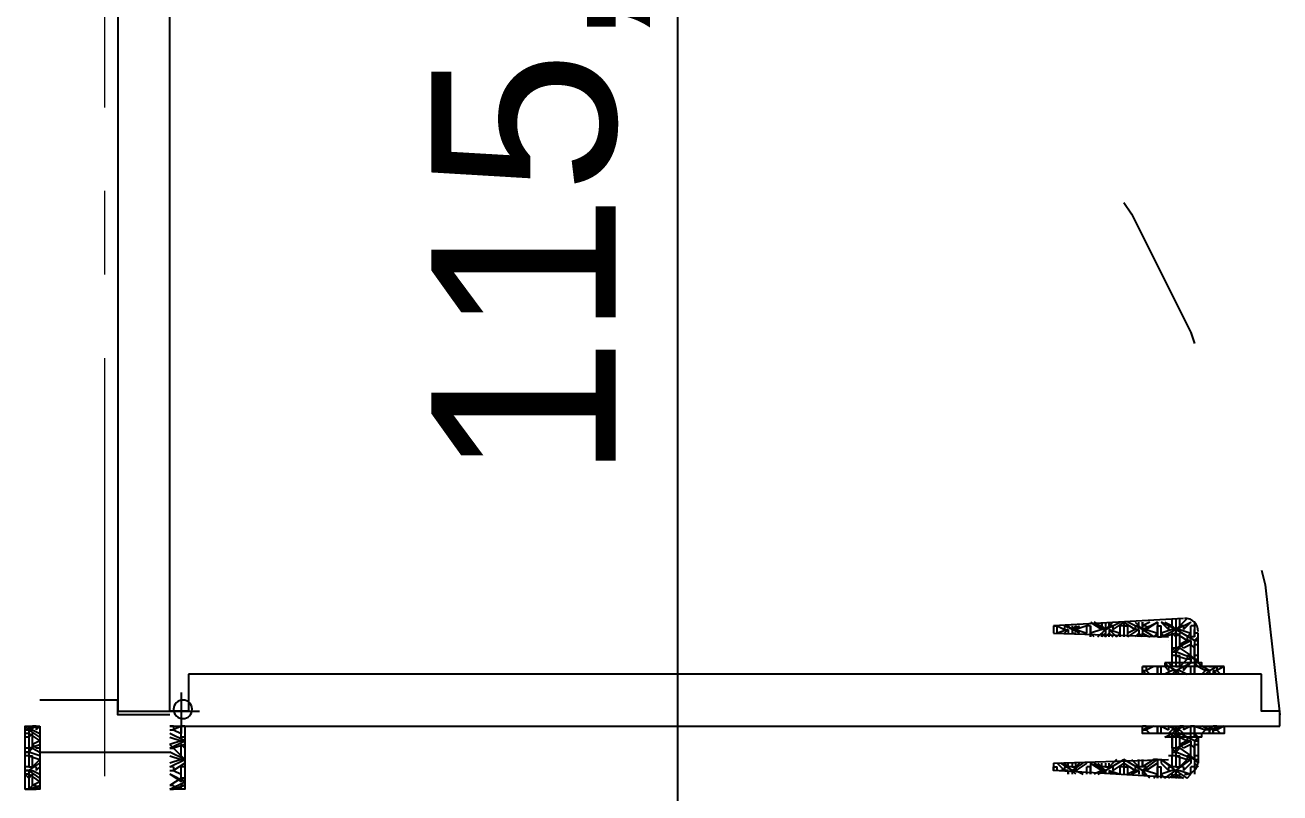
# Model space of a CAD drawing. Header units: centimetres. Extents: x -120 to 1933, y -1067 to 822.
# Drawn here: x 380.4 to 475.7, y 19.5 to 77.8 of the extents above; entities that cross this region are included whole.
import ezdxf

# ---------------------------------------------------------------- set-up
doc = ezdxf.new("R2010")
doc.units = ezdxf.units.CM
doc.linetypes.add('CENTER', pattern=[50.8, 31.75, -6.35, 6.35, -6.35])
doc.layers.add('AKS', color=4, linetype='CENTER', lineweight=13)
doc.layers.add('DIS_DUVAR_100', color=30, linetype='Continuous')
doc.layers.add('OZEL_PANEL_OLCU_CM', color=3, linetype='Continuous')
doc.styles.get("Standard").update_dxf_attribs({"font": 'Arial.ttf'})
doc.dimstyles.new('ISO-25', dxfattribs={"dimtxt": 2.5, "dimasz": 2.5, "dimexe": 1.25, "dimexo": 0.625, "dimtad": 1, "dimtxsty": 'Standard', "dimcen": 2.5, "dimadec": 0, "dimazin": 0, "dimtfac": 1, "dimtmove": 0, "dimatfit": 3, "dimfxl": 1, "dimarcsym": 0})

# ---------------------------------------------------------------- blocks, each defined once
blk = doc.blocks.new('BOM_K02_DIS_KAPI_ACIKLIK970')
at = {"color": 133, "linetype": 'Continuous', "lineweight": 25, "true_color": 0x6ec1dd}
for p, q in [((54378.488, 7078.503), (54378.488, 7162.803)), ((54374.541, 7161.393), (54374.541, 7079.913)), ((54373.977, 7158.574), (54374.259, 7158.01)), ((54373.977, 7158.574), (54373.977, 7152.371)), ((54374.541, 7158.574), (54373.977, 7158.574)), ((54373.977, 7158.01), (54373.977, 7158.01)), ((54373.977, 7158.01), (54374.259, 7158.01)), ((54373.977, 7157.446), (54373.977, 7157.728)), ((54373.977, 7157.728), (54373.977, 7157.728)), ((54374.259, 7158.01), (54374.541, 7158.292)), ((54374.541, 7158.01), (54374.259, 7157.728)), ((54374.259, 7157.728), (54374.259, 7158.01)), ((54374.259, 7157.728), (54374.541, 7157.728)), ((54378.488, 7158.574), (54378.77, 7158.01)), ((54378.488, 7158.01), (54378.488, 7157.728)), ((54378.488, 7158.01), (54378.77, 7158.01)), ((54378.77, 7157.446), (54378.488, 7157.728)), ((54378.488, 7157.728), (54378.488, 7157.728)), ((54378.77, 7158.01), (54379.052, 7158.292)), ((54378.77, 7157.728), (54378.77, 7158.01)), ((54379.052, 7157.728), (54378.77, 7157.728)), ((54378.77, 7157.728), (54379.052, 7157.728)), ((54373.695, 7156.882), (54373.695, 7156.882)), ((54373.977, 7157.446), (54373.977, 7157.446)), ((54374.259, 7157.446), (54373.977, 7156.882)), ((54373.977, 7157.446), (54373.977, 7157.446)), ((54373.977, 7157.446), (54373.977, 7157.446)), ((54373.977, 7157.164), (54373.977, 7157.164)), ((54373.977, 7157.164), (54374.259, 7157.164)), ((54373.977, 7156.6), (54374.259, 7157.164)), ((54374.259, 7157.446), (54374.541, 7157.446)), ((54374.259, 7157.446), (54374.259, 7157.164)), ((54374.259, 7157.446), (54374.541, 7157.446)), ((54374.259, 7157.164), (54374.541, 7156.882)), ((54378.77, 7157.446), (54378.488, 7156.882)), ((54378.77, 7157.446), (54378.488, 7157.446)), ((54378.488, 7157.164), (54378.488, 7157.446)), ((54378.488, 7157.446), (54378.488, 7157.446)), ((54378.488, 7157.164), (54378.77, 7157.164)), ((54378.488, 7156.319), (54378.77, 7157.164)), ((54378.77, 7157.446), (54378.77, 7157.164)), ((54378.77, 7157.446), (54379.052, 7157.446)), ((54378.77, 7157.164), (54379.052, 7156.882)), ((54379.334, 7156.882), (54379.052, 7156.882)), ((54379.052, 7156.882), (54379.052, 7156.319)), ((54379.334, 7156.882), (54379.334, 7154.063)), ((54370.594, 7156.319), (54371.721, 7156.319)), ((54370.594, 7156.037), (54370.594, 7156.037)), ((54370.594, 7156.037), (54371.157, 7155.473)), ((54370.875, 7156.319), (54370.875, 7156.319)), ((54370.875, 7156.319), (54370.875, 7156.037)), ((54371.721, 7156.037), (54370.875, 7156.037)), ((54371.721, 7156.319), (54371.157, 7156.319)), ((54371.157, 7155.191), (54371.439, 7156.037)), ((54371.439, 7156.6), (54371.439, 7156.319)), ((54371.439, 7156.6), (54371.439, 7156.319)), ((54373.695, 7156.6), (54371.439, 7156.6)), ((54371.721, 7155.755), (54371.439, 7156.037)), ((54372.003, 7156.319), (54371.721, 7156.6)), ((54371.721, 7156.319), (54371.721, 7156.319)), ((54371.721, 7156.319), (54371.721, 7156.037)), ((54372.003, 7156.319), (54372.003, 7156.6)), ((54372.003, 7156.319), (54372.285, 7156.319)), ((54372.567, 7154.909), (54372.003, 7156.037)), ((54372.003, 7156.037), (54372.003, 7155.755)), ((54372.003, 7156.037), (54372.285, 7156.037)), ((54372.285, 7156.319), (54372.285, 7156.6)), ((54372.567, 7156.319), (54372.285, 7156.319)), ((54372.567, 7156.319), (54372.285, 7156.037)), ((54373.131, 7156.319), (54372.285, 7156.319)), ((54373.131, 7156.037), (54372.285, 7156.037)), ((54372.285, 7156.037), (54372.567, 7155.473)), ((54372.567, 7155.191), (54373.131, 7156.037)), ((54373.131, 7156.6), (54373.131, 7156.319)), ((54373.131, 7156.6), (54373.131, 7156.319)), ((54373.413, 7156.319), (54373.131, 7156.319)), ((54373.413, 7156.319), (54373.131, 7156.037)), ((54373.131, 7155.755), (54373.131, 7156.037)), ((54373.413, 7156.319), (54373.413, 7156.6)), ((54373.413, 7156.319), (54373.413, 7156.6)), ((54373.413, 7156.319), (54373.695, 7156.319)), ((54373.695, 7156.037), (54373.413, 7156.037)), ((54373.413, 7156.037), (54373.413, 7155.755)), ((54373.413, 7156.037), (54373.695, 7156.037)), ((54373.695, 7156.319), (54373.977, 7156.6)), ((54373.695, 7156.319), (54373.977, 7156.319)), ((54373.695, 7156.319), (54373.695, 7156.319)), ((54373.977, 7155.473), (54373.695, 7156.037)), ((54373.695, 7156.037), (54373.695, 7156.037)), ((54373.977, 7156.319), (54374.541, 7156.319)), ((54373.977, 7156.319), (54373.977, 7156.319)), ((54373.977, 7156.319), (54373.977, 7156.037)), ((54373.977, 7156.319), (54373.977, 7156.319)), ((54374.541, 7156.319), (54373.977, 7156.319)), ((54373.977, 7156.037), (54373.977, 7156.037)), ((54373.977, 7156.037), (54373.977, 7156.037)), ((54374.541, 7156.037), (54373.977, 7156.037)), ((54378.488, 7156.319), (54379.052, 7156.319)), ((54378.488, 7156.319), (54378.488, 7156.319)), ((54378.488, 7156.319), (54378.488, 7156.037)), ((54379.052, 7156.319), (54378.488, 7156.319)), ((54379.052, 7156.037), (54378.488, 7156.037)), ((54378.488, 7156.037), (54378.77, 7155.473)), ((54379.334, 7156.6), (54379.052, 7156.319)), ((54379.052, 7156.319), (54379.334, 7156.319)), ((54379.334, 7156.319), (54379.052, 7156.319)), ((54379.334, 7156.037), (54379.052, 7156.037)), ((54379.616, 7156.319), (54379.334, 7156.6)), ((54379.334, 7156.6), (54381.307, 7156.6)), ((54379.334, 7156.319), (54379.334, 7156.319)), ((54379.334, 7156.319), (54379.334, 7156.319)), ((54379.334, 7156.319), (54379.334, 7156.037)), ((54379.334, 7156.319), (54379.334, 7156.319)), ((54379.334, 7156.037), (54379.334, 7156.037)), ((54379.616, 7156.319), (54379.616, 7156.6)), ((54379.616, 7156.319), (54379.898, 7156.319)), ((54380.179, 7154.909), (54379.616, 7156.037)), ((54379.616, 7156.037), (54379.616, 7155.755)), ((54379.616, 7156.037), (54379.898, 7156.037)), ((54379.898, 7156.319), (54379.898, 7156.6)), ((54380.179, 7156.319), (54379.898, 7156.319)), ((54380.179, 7156.319), (54379.898, 7156.037)), ((54380.743, 7156.319), (54379.898, 7156.319)), ((54380.743, 7156.037), (54379.898, 7156.037)), ((54379.898, 7156.037), (54380.179, 7155.473)), ((54380.179, 7155.191), (54380.743, 7156.037)), ((54380.743, 7156.6), (54380.743, 7156.319)), ((54380.743, 7156.6), (54380.743, 7156.319)), ((54381.025, 7156.319), (54380.743, 7156.319)), ((54381.025, 7156.319), (54380.743, 7156.037)), ((54380.743, 7155.755), (54380.743, 7156.037)), ((54381.025, 7156.319), (54381.025, 7156.6)), ((54381.025, 7156.319), (54381.025, 7156.6)), ((54381.025, 7156.319), (54381.307, 7156.319)), ((54381.025, 7156.037), (54381.025, 7155.755)), ((54381.025, 7156.037), (54381.307, 7156.037)), ((54381.307, 7156.319), (54381.589, 7156.6)), ((54381.307, 7156.037), (54381.871, 7155.473)), ((54381.589, 7156.319), (54381.589, 7156.319)), ((54381.589, 7156.319), (54381.589, 7156.037)), ((54381.589, 7156.319), (54381.589, 7156.319)), ((54382.153, 7156.037), (54381.589, 7156.037)), ((54381.871, 7155.191), (54382.153, 7156.037)), ((54382.435, 7155.755), (54382.153, 7156.037)), ((54370.312, 7155.755), (54370.875, 7155.191)), ((54370.312, 7155.473), (54370.875, 7145.605)), ((54370.875, 7155.191), (54370.312, 7155.191)), ((54370.875, 7155.473), (54370.875, 7155.191)), ((54370.875, 7155.473), (54371.157, 7155.473)), ((54371.157, 7154.909), (54370.875, 7155.191)), ((54371.157, 7154.909), (54370.875, 7154.627)), ((54371.157, 7154.909), (54371.157, 7155.191)), ((54371.157, 7154.909), (54371.439, 7154.909)), ((54371.157, 7154.909), (54371.157, 7154.627)), ((54371.157, 7154.909), (54371.439, 7154.909)), ((54371.439, 7154.909), (54372.003, 7155.755)), ((54371.721, 7154.909), (54371.439, 7155.191)), ((54372.567, 7155.191), (54371.439, 7155.191)), ((54371.721, 7154.909), (54371.439, 7154.627)), ((54371.439, 7154.909), (54371.721, 7154.063)), ((54371.721, 7155.755), (54372.003, 7155.755)), ((54372.003, 7155.755), (54372.285, 7155.191)), ((54372.567, 7155.473), (54372.285, 7155.191)), ((54372.567, 7155.473), (54372.567, 7155.473)), ((54372.567, 7154.909), (54372.567, 7155.191)), ((54372.849, 7154.909), (54372.567, 7155.191)), ((54372.567, 7154.909), (54372.567, 7154.627)), ((54372.567, 7154.909), (54372.567, 7154.627)), ((54372.849, 7154.909), (54372.567, 7154.627)), ((54372.849, 7154.627), (54372.849, 7154.909)), ((54372.849, 7154.909), (54373.131, 7154.909)), ((54372.849, 7154.909), (54373.131, 7154.909)), ((54373.131, 7155.755), (54373.413, 7155.755)), ((54373.131, 7154.909), (54373.413, 7155.755)), ((54373.131, 7154.909), (54373.131, 7155.191)), ((54373.695, 7155.191), (54373.131, 7155.191)), ((54373.131, 7154.909), (54373.131, 7154.627)), ((54373.131, 7154.909), (54373.131, 7154.627)), ((54373.413, 7155.755), (54373.695, 7155.473)), ((54373.695, 7155.473), (54373.977, 7155.191)), ((54373.977, 7155.191), (54373.695, 7155.191)), ((54373.695, 7154.909), (54373.977, 7154.909)), ((54373.977, 7155.473), (54373.977, 7155.191)), ((54373.977, 7155.473), (54374.259, 7155.473)), ((54373.977, 7154.909), (54373.977, 7155.191)), ((54373.977, 7155.191), (54373.977, 7155.191)), ((54373.977, 7155.191), (54373.977, 7155.191)), ((54373.977, 7154.909), (54373.977, 7154.909)), ((54373.977, 7154.909), (54373.977, 7154.627)), ((54374.259, 7155.191), (54374.541, 7155.755)), ((54374.259, 7154.909), (54374.259, 7155.191)), ((54374.259, 7154.909), (54374.541, 7154.909)), ((54374.259, 7154.909), (54374.541, 7154.909)), ((54374.259, 7154.909), (54374.259, 7154.627)), ((54374.259, 7154.909), (54374.541, 7154.909)), ((54378.488, 7155.473), (54378.488, 7155.191)), ((54378.488, 7155.473), (54378.77, 7155.473)), ((54378.77, 7154.909), (54378.488, 7155.191)), ((54378.488, 7155.191), (54378.488, 7155.191)), ((54378.77, 7154.909), (54378.488, 7154.627)), ((54378.77, 7154.909), (54378.77, 7155.191)), ((54378.77, 7154.909), (54379.052, 7154.909)), ((54378.77, 7154.909), (54378.77, 7154.627)), ((54378.77, 7154.909), (54379.052, 7154.909)), ((54379.334, 7154.909), (54379.052, 7155.191)), ((54379.334, 7155.191), (54379.052, 7155.191)), ((54379.052, 7154.909), (54379.334, 7155.191)), ((54379.052, 7154.909), (54379.334, 7154.909)), ((54379.052, 7154.909), (54379.052, 7154.909)), ((54379.052, 7154.909), (54379.052, 7154.909)), ((54379.052, 7154.909), (54379.334, 7154.627)), ((54379.334, 7155.755), (54379.616, 7155.755)), ((54379.334, 7155.191), (54379.616, 7155.755)), ((54380.179, 7155.191), (54379.334, 7155.191)), ((54379.334, 7154.909), (54379.334, 7154.627)), ((54379.616, 7155.755), (54379.898, 7155.191)), ((54380.179, 7155.473), (54379.898, 7155.191)), ((54380.179, 7155.473), (54380.179, 7155.473)), ((54380.179, 7154.909), (54380.179, 7155.191)), ((54380.461, 7154.909), (54380.179, 7155.191)), ((54380.179, 7154.909), (54380.179, 7154.627)), ((54380.179, 7154.909), (54380.179, 7154.627)), ((54380.461, 7154.909), (54380.179, 7154.627)), ((54380.461, 7154.627), (54380.461, 7154.909)), ((54380.461, 7154.909), (54380.743, 7154.909)), ((54380.461, 7154.909), (54380.743, 7154.909)), ((54380.743, 7155.755), (54381.025, 7155.755)), ((54380.743, 7154.909), (54381.025, 7155.755)), ((54380.743, 7154.909), (54380.743, 7155.191)), ((54381.589, 7155.191), (54380.743, 7155.191)), ((54380.743, 7154.909), (54380.743, 7154.627)), ((54380.743, 7154.909), (54380.743, 7154.345)), ((54381.025, 7155.755), (54381.589, 7155.191)), ((54381.589, 7155.473), (54381.589, 7155.191)), ((54381.589, 7155.473), (54381.871, 7155.473)), ((54381.589, 7154.909), (54381.589, 7155.191)), ((54381.589, 7154.909), (54381.589, 7154.627)), ((54381.871, 7154.909), (54381.871, 7155.191)), ((54381.871, 7154.909), (54382.435, 7154.909)), ((54381.871, 7154.909), (54382.153, 7154.909)), ((54381.871, 7154.909), (54381.871, 7154.627)), ((54381.871, 7154.909), (54382.153, 7154.909)), ((54382.153, 7154.909), (54382.435, 7155.473)), ((54382.435, 7154.909), (54382.153, 7155.191)), ((54382.435, 7155.191), (54382.153, 7155.191)), ((54382.435, 7154.909), (54382.153, 7154.627)), ((54382.153, 7154.909), (54382.435, 7154.345)), ((54382.435, 7155.755), (54382.435, 7155.755)), ((54370.875, 7154.627), (54370.312, 7154.627)), ((54370.594, 7154.063), (54370.875, 7154.627)), ((54370.594, 7153.781), (54371.157, 7154.345)), ((54370.875, 7154.345), (54370.875, 7154.627)), ((54370.875, 7154.345), (54371.157, 7154.345)), ((54371.157, 7154.627), (54371.439, 7153.781)), ((54372.567, 7154.627), (54371.439, 7154.627)), ((54371.439, 7145.605), (54371.721, 7154.345)), ((54371.721, 7154.063), (54371.439, 7153.781)), ((54371.721, 7154.063), (54371.721, 7154.063)), ((54373.695, 7154.627), (54372.003, 7154.627)), ((54372.003, 7154.345), (54372.003, 7154.345)), ((54372.567, 7154.627), (54372.285, 7154.627)), ((54372.285, 7154.627), (54372.285, 7154.627)), ((54372.567, 7154.627), (54372.567, 7154.627)), ((54373.695, 7154.627), (54373.131, 7154.627)), ((54373.977, 7154.627), (54373.695, 7154.627)), ((54373.695, 7154.345), (54373.977, 7154.627)), ((54373.977, 7154.345), (54373.695, 7154.063)), ((54373.695, 7154.063), (54373.977, 7154.063)), ((54373.695, 7154.063), (54373.695, 7154.063)), ((54373.977, 7154.345), (54373.977, 7154.627)), ((54373.977, 7154.627), (54373.977, 7154.627)), ((54373.977, 7154.627), (54373.977, 7154.627)), ((54373.977, 7154.345), (54374.259, 7154.345)), ((54373.977, 7154.063), (54374.259, 7154.345)), ((54374.259, 7154.627), (54374.541, 7154.063)), ((54378.488, 7154.345), (54378.488, 7154.627)), ((54378.488, 7154.627), (54378.488, 7154.627)), ((54378.488, 7154.345), (54378.77, 7154.345)), ((54378.488, 7153.781), (54378.77, 7154.345)), ((54378.77, 7154.627), (54379.052, 7154.345)), ((54379.334, 7154.627), (54379.052, 7154.627)), ((54379.334, 7154.627), (54379.052, 7154.627)), ((54379.052, 7154.345), (54379.052, 7154.063)), ((54380.179, 7154.627), (54379.334, 7154.627)), ((54379.334, 7154.627), (54380.743, 7154.627)), ((54380.179, 7154.627), (54379.898, 7154.627)), ((54379.898, 7154.627), (54379.898, 7154.627)), ((54380.179, 7154.627), (54380.179, 7154.627)), ((54381.589, 7154.627), (54380.743, 7154.627)), ((54380.743, 7154.345), (54380.743, 7154.345)), ((54381.025, 7153.781), (54381.589, 7154.627)), ((54381.307, 7145.605), (54381.025, 7154.345)), ((54381.025, 7154.063), (54381.025, 7154.063)), ((54381.025, 7154.063), (54381.025, 7154.063)), ((54381.307, 7153.781), (54381.871, 7154.345)), ((54381.589, 7154.345), (54381.589, 7154.627)), ((54381.589, 7154.345), (54381.871, 7154.345)), ((54381.871, 7154.627), (54382.153, 7153.781)), ((54382.435, 7154.627), (54382.153, 7154.627)), ((54382.435, 7154.063), (54382.153, 7153.781)), ((54382.435, 7154.063), (54382.435, 7154.063)), ((54370.594, 7153.781), (54370.594, 7153.781)), ((54371.157, 7152.371), (54370.594, 7153.499)), ((54370.594, 7153.499), (54371.721, 7153.499)), ((54370.594, 7153.499), (54370.594, 7153.499)), ((54370.594, 7153.499), (54371.157, 7152.653)), ((54370.594, 7152.935), (54370.875, 7152.371)), ((54370.875, 7153.499), (54370.875, 7153.781)), ((54371.721, 7153.781), (54370.875, 7153.781)), ((54370.875, 7153.499), (54370.875, 7153.499)), ((54371.721, 7153.499), (54370.875, 7153.499)), ((54371.157, 7152.653), (54371.439, 7153.499)), ((54371.721, 7153.217), (54371.439, 7153.499)), ((54371.439, 7152.371), (54371.721, 7152.935)), ((54371.721, 7153.499), (54371.721, 7153.781)), ((54371.721, 7153.499), (54371.721, 7153.499)), ((54371.721, 7153.217), (54371.721, 7153.217)), ((54373.977, 7153.499), (54373.977, 7153.781)), ((54374.541, 7153.781), (54373.977, 7153.781)), ((54373.977, 7153.499), (54374.541, 7153.499)), ((54373.977, 7153.499), (54373.977, 7153.499)), ((54374.541, 7153.499), (54373.977, 7153.499)), ((54373.977, 7153.217), (54374.259, 7152.653)), ((54374.259, 7152.653), (54374.541, 7152.935)), ((54378.488, 7153.499), (54378.488, 7153.781)), ((54379.052, 7153.781), (54378.488, 7153.781)), ((54378.488, 7153.499), (54379.052, 7153.499)), ((54378.488, 7153.499), (54378.488, 7153.499)), ((54379.052, 7153.499), (54378.488, 7153.499)), ((54378.488, 7153.217), (54378.77, 7152.653)), ((54378.77, 7152.371), (54378.488, 7152.935)), ((54378.77, 7152.653), (54379.052, 7152.935)), ((54381.025, 7153.781), (54381.025, 7153.781)), ((54381.025, 7153.781), (54381.307, 7153.781)), ((54381.025, 7153.499), (54382.435, 7153.499)), ((54381.025, 7153.499), (54381.025, 7153.499)), ((54381.025, 7153.499), (54381.025, 7153.217)), ((54381.025, 7153.499), (54381.307, 7153.499)), ((54381.025, 7153.217), (54381.025, 7153.217)), ((54381.025, 7153.217), (54381.025, 7153.217)), ((54381.025, 7153.217), (54381.589, 7152.371)), ((54381.307, 7153.499), (54381.871, 7152.653)), ((54381.589, 7153.499), (54381.589, 7153.781)), ((54382.435, 7153.781), (54381.589, 7153.781)), ((54381.589, 7153.499), (54381.589, 7153.499)), ((54382.435, 7153.499), (54381.589, 7153.499)), ((54381.871, 7152.653), (54382.153, 7153.499)), ((54382.435, 7153.217), (54382.153, 7153.499)), ((54370.875, 7152.371), (54370.594, 7152.371)), ((54370.875, 7152.089), (54370.594, 7152.089)), ((54370.594, 7151.807), (54370.875, 7152.089)), ((54370.875, 7152.653), (54370.875, 7152.371)), ((54370.875, 7152.653), (54371.157, 7152.653)), ((54371.157, 7152.371), (54370.875, 7152.371)), ((54371.157, 7152.371), (54370.875, 7152.089)), ((54370.875, 7151.807), (54370.875, 7152.089)), ((54371.157, 7152.371), (54371.157, 7152.653)), ((54371.157, 7152.371), (54371.439, 7152.371)), ((54371.721, 7151.244), (54371.157, 7152.089)), ((54371.157, 7152.089), (54371.157, 7151.807)), ((54371.157, 7152.089), (54371.439, 7152.089)), ((54371.721, 7152.371), (54371.439, 7152.371)), ((54371.721, 7152.371), (54371.439, 7152.089)), ((54371.721, 7152.371), (54371.439, 7152.371)), ((54371.721, 7152.089), (54371.439, 7152.089)), ((54371.439, 7152.089), (54371.721, 7151.807)), ((54373.977, 7152.371), (54373.977, 7152.653)), ((54373.977, 7152.653), (54373.977, 7152.653)), ((54373.977, 7152.653), (54374.259, 7152.653)), ((54374.541, 7152.371), (54373.977, 7152.371)), ((54374.541, 7152.653), (54374.259, 7152.371)), ((54374.259, 7152.371), (54374.259, 7152.653)), ((54378.488, 7152.653), (54378.488, 7152.371)), ((54378.488, 7152.653), (54378.77, 7152.653)), ((54378.77, 7152.371), (54378.77, 7152.653)), ((54381.025, 7152.371), (54381.589, 7152.371)), ((54381.589, 7152.371), (54381.025, 7152.371)), ((54381.589, 7152.089), (54381.025, 7152.089)), ((54381.025, 7151.526), (54381.589, 7152.089)), ((54381.589, 7152.653), (54381.589, 7152.371)), ((54381.589, 7152.653), (54381.871, 7152.653)), ((54381.589, 7152.371), (54381.589, 7152.371)), ((54381.589, 7152.371), (54381.589, 7152.089)), ((54381.589, 7151.807), (54381.589, 7152.089)), ((54381.871, 7152.371), (54381.871, 7152.653)), ((54381.871, 7152.371), (54382.153, 7152.371)), ((54381.871, 7152.371), (54382.153, 7152.371)), ((54382.153, 7151.526), (54381.871, 7152.089)), ((54381.871, 7152.089), (54381.871, 7151.807)), ((54381.871, 7152.089), (54382.153, 7152.089)), ((54382.153, 7152.371), (54382.153, 7152.653)), ((54382.153, 7152.371), (54382.153, 7152.371)), ((54382.153, 7152.371), (54382.153, 7152.371)), ((54382.153, 7152.089), (54382.153, 7152.089)), ((54382.153, 7152.089), (54382.153, 7152.089)), ((54382.153, 7152.089), (54382.153, 7152.089)), ((54370.594, 7150.962), (54371.157, 7151.807)), ((54370.875, 7151.807), (54371.157, 7151.807)), ((54370.875, 7150.962), (54370.875, 7151.244)), ((54371.721, 7151.244), (54370.875, 7151.244)), ((54371.157, 7151.807), (54371.439, 7151.244)), ((54371.721, 7151.244), (54371.439, 7151.244)), ((54371.721, 7151.244), (54371.721, 7151.244)), ((54371.721, 7151.244), (54371.721, 7151.244)), ((54381.307, 7150.962), (54381.871, 7151.807)), ((54381.589, 7151.807), (54381.871, 7151.807)), ((54381.589, 7150.962), (54381.589, 7151.244)), ((54382.153, 7151.244), (54381.589, 7151.244)), ((54381.871, 7151.807), (54382.153, 7151.244)), ((54370.594, 7150.962), (54371.721, 7150.962)), ((54370.594, 7150.962), (54370.594, 7150.962)), ((54370.594, 7150.962), (54370.594, 7150.962)), ((54370.594, 7150.962), (54371.157, 7150.116)), ((54370.594, 7150.116), (54370.875, 7149.834)), ((54370.875, 7150.962), (54370.875, 7150.68)), ((54371.721, 7150.68), (54370.875, 7150.68)), ((54370.875, 7150.116), (54370.875, 7149.834)), ((54370.875, 7150.116), (54371.157, 7150.116)), ((54371.157, 7149.834), (54371.439, 7150.68)), ((54371.721, 7150.398), (54371.157, 7149.834)), ((54371.721, 7150.398), (54371.439, 7150.68)), ((54371.439, 7149.834), (54371.721, 7150.116)), ((54371.721, 7150.68), (54371.721, 7150.68)), ((54381.025, 7150.962), (54382.153, 7150.962)), ((54381.025, 7150.962), (54381.025, 7150.962)), ((54381.025, 7150.962), (54381.307, 7150.962)), ((54381.025, 7150.962), (54381.025, 7150.962)), ((54381.025, 7150.962), (54381.307, 7150.962)), ((54381.025, 7150.398), (54381.589, 7149.834)), ((54381.307, 7150.962), (54381.871, 7150.116)), ((54381.589, 7150.962), (54381.589, 7150.68)), ((54382.153, 7150.68), (54381.589, 7150.68)), ((54381.589, 7150.116), (54381.589, 7149.834)), ((54381.589, 7150.116), (54381.871, 7150.116)), ((54381.871, 7149.834), (54382.153, 7150.68)), ((54382.153, 7150.116), (54381.871, 7149.834)), ((54370.875, 7149.834), (54370.594, 7149.834)), ((54371.157, 7149.552), (54370.594, 7148.706)), ((54370.875, 7149.27), (54370.594, 7149.27)), ((54370.594, 7149.27), (54370.875, 7149.27)), ((54370.594, 7148.424), (54371.157, 7149.27)), ((54371.157, 7149.552), (54370.875, 7149.834)), ((54371.157, 7149.552), (54370.875, 7149.27)), ((54370.875, 7149.27), (54370.875, 7149.27)), ((54370.875, 7149.27), (54371.157, 7149.27)), ((54371.157, 7149.834), (54371.157, 7149.834)), ((54371.157, 7149.834), (54371.439, 7149.834)), ((54371.157, 7149.552), (54371.157, 7149.27)), ((54371.157, 7149.552), (54371.439, 7149.552)), ((54371.157, 7149.27), (54371.439, 7148.424)), ((54371.721, 7149.552), (54371.439, 7149.834)), ((54371.721, 7149.834), (54371.439, 7149.834)), ((54371.721, 7149.552), (54371.439, 7149.27)), ((54371.439, 7149.552), (54371.721, 7149.27)), ((54371.721, 7149.27), (54371.439, 7149.27)), ((54381.589, 7149.834), (54381.307, 7149.834)), ((54381.307, 7149.552), (54381.589, 7149.552)), ((54381.871, 7149.552), (54381.307, 7148.706)), ((54381.589, 7149.27), (54381.307, 7149.27)), ((54381.307, 7148.988), (54381.589, 7149.27)), ((54381.307, 7148.424), (54381.871, 7149.27)), ((54381.589, 7149.552), (54381.589, 7149.834)), ((54381.589, 7149.552), (54381.589, 7149.27)), ((54381.589, 7149.27), (54381.589, 7149.27)), ((54381.589, 7149.27), (54381.871, 7149.27)), ((54381.871, 7149.834), (54381.871, 7149.834)), ((54381.871, 7149.834), (54382.153, 7149.834)), ((54381.871, 7149.552), (54382.153, 7149.552)), ((54381.871, 7149.552), (54381.871, 7149.27)), ((54381.871, 7149.552), (54382.153, 7149.552)), ((54381.871, 7149.27), (54382.153, 7148.706)), ((54370.875, 7148.424), (54371.721, 7148.424)), ((54370.875, 7148.424), (54370.875, 7148.424)), ((54370.875, 7148.424), (54370.875, 7148.142)), ((54371.721, 7148.424), (54370.875, 7148.424)), ((54371.439, 7148.142), (54370.875, 7148.142)), ((54370.875, 7148.142), (54371.157, 7147.296)), ((54371.157, 7147.296), (54371.439, 7148.142)), ((54371.721, 7148.706), (54371.439, 7148.424)), ((54371.439, 7148.142), (54371.439, 7148.142)), ((54381.307, 7148.424), (54382.153, 7148.424)), ((54381.307, 7148.424), (54381.307, 7148.424)), ((54381.307, 7148.142), (54381.307, 7148.142)), ((54381.307, 7148.142), (54381.871, 7147.296)), ((54381.589, 7148.424), (54381.589, 7148.424)), ((54381.589, 7148.424), (54381.589, 7148.142)), ((54382.153, 7148.424), (54381.589, 7148.424)), ((54382.153, 7148.142), (54381.589, 7148.142)), ((54371.157, 7147.014), (54370.875, 7147.578)), ((54371.157, 7147.014), (54370.875, 7147.296)), ((54370.875, 7147.296), (54370.875, 7147.296)), ((54370.875, 7147.296), (54371.157, 7147.296)), ((54370.875, 7147.296), (54370.875, 7147.296)), ((54370.875, 7147.296), (54370.875, 7147.296)), ((54371.157, 7147.014), (54371.157, 7147.296)), ((54371.439, 7147.014), (54371.439, 7147.296)), ((54381.871, 7147.014), (54381.307, 7147.86)), ((54381.307, 7147.578), (54381.589, 7147.296)), ((54381.589, 7147.296), (54381.307, 7147.296)), ((54381.589, 7147.014), (54381.589, 7147.296)), ((54381.589, 7147.296), (54381.589, 7147.296)), ((54381.589, 7147.296), (54381.871, 7147.296)), ((54381.871, 7147.296), (54382.153, 7147.86)), ((54381.871, 7147.014), (54381.871, 7147.296)), ((54371.157, 7147.014), (54370.875, 7146.733)), ((54370.875, 7146.733), (54370.875, 7146.733)), ((54370.875, 7145.887), (54371.157, 7146.451)), ((54371.157, 7147.014), (54371.439, 7147.014)), ((54371.439, 7146.451), (54371.157, 7146.733)), ((54371.157, 7146.733), (54371.157, 7146.733)), ((54371.157, 7146.733), (54371.439, 7146.733)), ((54371.157, 7146.733), (54371.439, 7145.887)), ((54371.439, 7146.733), (54371.439, 7146.733)), ((54381.307, 7147.014), (54381.589, 7147.014)), ((54381.589, 7146.733), (54381.307, 7146.733)), ((54381.307, 7146.451), (54381.589, 7146.733)), ((54381.307, 7145.887), (54381.871, 7146.451)), ((54381.589, 7147.014), (54381.589, 7146.733)), ((54381.589, 7146.451), (54381.589, 7146.733)), ((54381.589, 7146.451), (54381.871, 7146.451)), ((54381.871, 7147.014), (54382.153, 7147.014)), ((54381.871, 7147.014), (54382.153, 7147.014)), ((54382.153, 7146.733), (54381.871, 7146.733)), ((54381.871, 7146.733), (54381.871, 7146.733)), ((54381.871, 7146.733), (54382.153, 7146.733)), ((54381.871, 7146.733), (54381.871, 7146.169)), ((54370.875, 7145.605), (54370.875, 7145.887)), ((54371.439, 7145.887), (54370.875, 7145.887)), ((54370.875, 7145.605), (54371.439, 7145.605)), ((54370.875, 7145.605), (54370.875, 7145.605)), ((54371.157, 7145.605), (54371.157, 7145.605)), ((54371.157, 7145.605), (54371.157, 7145.605)), ((54371.157, 7145.605), (54371.157, 7145.605)), ((54381.307, 7145.887), (54381.307, 7145.887)), ((54381.307, 7145.605), (54381.871, 7145.605)), ((54381.589, 7145.605), (54381.589, 7145.887)), ((54381.871, 7145.887), (54381.589, 7145.887)), ((54381.589, 7145.605), (54381.589, 7145.605)), ((54381.589, 7145.605), (54381.589, 7145.605)), ((54381.871, 7145.605), (54381.871, 7145.605)), ((54377.36, 7078.221), (54377.36, 7080.759)), ((54378.488, 7079.631), (54378.488, 7079.349)), ((54379.616, 7079.631), (54379.052, 7078.503)), ((54379.334, 7079.631), (54379.334, 7079.349)), ((54380.179, 7078.503), (54379.616, 7079.631)), ((54379.616, 7079.631), (54379.616, 7079.349)), ((54379.616, 7079.631), (54379.898, 7079.631)), ((54380.179, 7079.631), (54379.898, 7079.349)), ((54379.898, 7079.631), (54380.179, 7078.785)), ((54381.025, 7079.631), (54380.461, 7078.503)), ((54381.025, 7079.631), (54380.743, 7079.349)), ((54381.589, 7078.503), (54381.025, 7079.631)), ((54381.025, 7079.631), (54381.025, 7079.349)), ((54381.025, 7079.631), (54381.307, 7079.631)), ((54381.307, 7079.631), (54381.871, 7078.785)), ((54381.589, 7079.631), (54381.589, 7079.349)), ((54382.717, 7079.631), (54382.153, 7078.503)), ((54382.435, 7079.631), (54382.435, 7079.349)), ((54382.717, 7079.631), (54382.435, 7079.349)), ((54383.281, 7078.503), (54382.717, 7079.631)), ((54382.717, 7079.631), (54382.999, 7079.631)), ((54382.999, 7079.631), (54382.999, 7079.349)), ((54382.999, 7079.631), (54383.281, 7078.785)), ((54375.95, 7079.349), (54379.052, 7079.349)), ((54379.334, 7079.349), (54378.488, 7079.349)), ((54378.488, 7079.349), (54378.77, 7078.785)), ((54378.488, 7078.503), (54378.488, 7079.067)), ((54378.488, 7078.785), (54378.488, 7078.503)), ((54378.488, 7078.785), (54378.77, 7078.785)), ((54378.77, 7078.785), (54379.052, 7079.349)), ((54378.77, 7078.503), (54378.77, 7078.785)), ((54379.334, 7079.349), (54379.052, 7079.349)), ((54379.334, 7079.349), (54379.616, 7079.349)), ((54379.334, 7078.503), (54379.616, 7079.349)), ((54379.616, 7079.349), (54379.898, 7078.503)), ((54380.743, 7079.349), (54379.898, 7079.349)), ((54380.179, 7078.785), (54379.898, 7078.503)), ((54380.179, 7078.785), (54380.743, 7079.349)), ((54380.179, 7078.503), (54380.179, 7078.785)), ((54380.179, 7078.785), (54380.179, 7078.785)), ((54380.743, 7079.349), (54380.743, 7079.349)), ((54380.743, 7079.349), (54381.025, 7079.349)), ((54380.743, 7078.503), (54381.025, 7079.349)), ((54381.025, 7079.349), (54381.307, 7078.503)), ((54382.435, 7079.349), (54381.589, 7079.349)), ((54381.589, 7078.785), (54381.589, 7078.503)), ((54381.589, 7078.785), (54381.871, 7078.785)), ((54381.871, 7078.785), (54382.153, 7079.349)), ((54381.871, 7078.503), (54381.871, 7078.785)), ((54382.435, 7079.349), (54382.153, 7079.349)), ((54382.153, 7078.503), (54382.717, 7079.349)), ((54382.435, 7079.349), (54382.717, 7079.349)), ((54382.435, 7079.349), (54382.999, 7078.503)), ((54383.281, 7079.349), (54382.999, 7079.349)), ((54382.999, 7078.785), (54382.999, 7078.503)), ((54382.999, 7078.785), (54383.281, 7078.785)), ((54383.281, 7078.503), (54383.281, 7078.785)), ((54383.281, 7078.785), (54383.281, 7078.785)), ((54377.36, 7078.503), (54293.342, 7078.503)), ((54377.36, 7074.556), (54377.36, 7078.503)), ((54380.461, 7068.635), (54380.461, 7078.503)), ((54293.342, 7074.556), (54377.36, 7074.556)), ((54376.514, 7074.556), (54376.514, 7068.635)), ((54378.488, 7068.635), (54378.77, 7068.353)), ((54378.488, 7068.353), (54378.488, 7068.071)), ((54378.488, 7068.353), (54378.77, 7068.353)), ((54378.77, 7068.071), (54379.052, 7068.635)), ((54379.052, 7067.789), (54379.616, 7068.635)), ((54379.616, 7068.635), (54379.898, 7068.071)), ((54380.179, 7067.789), (54379.898, 7068.635)), ((54380.179, 7068.353), (54379.898, 7068.071)), ((54380.179, 7068.071), (54380.461, 7068.635)), ((54380.179, 7068.635), (54380.179, 7068.353)), ((54380.179, 7068.353), (54380.179, 7068.353)), ((54380.743, 7068.635), (54380.461, 7067.789)), ((54380.743, 7067.789), (54381.025, 7068.635)), ((54381.025, 7068.635), (54381.589, 7068.071)), ((54381.589, 7068.635), (54381.871, 7068.353)), ((54381.589, 7068.353), (54381.589, 7068.071)), ((54381.589, 7068.353), (54381.871, 7068.353)), ((54381.871, 7068.071), (54382.153, 7068.635)), ((54382.153, 7067.789), (54382.717, 7068.635)), ((54382.717, 7068.635), (54382.999, 7068.071)), ((54383.281, 7067.789), (54382.999, 7068.635)), ((54382.999, 7068.635), (54383.281, 7068.353)), ((54382.999, 7068.353), (54382.999, 7068.071)), ((54382.999, 7068.353), (54383.281, 7068.353)), ((54383.281, 7068.071), (54383.281, 7068.353)), ((54378.77, 7067.789), (54378.488, 7068.071)), ((54378.488, 7068.071), (54378.488, 7068.071)), ((54378.488, 7068.071), (54378.488, 7068.071)), ((54378.77, 7067.789), (54378.488, 7067.507)), ((54378.77, 7067.789), (54378.77, 7068.071)), ((54378.77, 7067.789), (54379.052, 7067.789)), ((54378.77, 7067.789), (54378.77, 7067.507)), ((54378.77, 7067.789), (54379.052, 7067.789)), ((54379.334, 7067.789), (54379.052, 7068.071)), ((54380.179, 7068.071), (54379.052, 7068.071)), ((54379.052, 7067.789), (54379.052, 7067.507)), ((54379.334, 7067.789), (54379.334, 7067.507)), ((54380.179, 7067.789), (54380.179, 7068.071)), ((54380.461, 7067.789), (54380.179, 7068.071)), ((54380.179, 7067.789), (54380.179, 7067.507)), ((54380.179, 7067.789), (54380.179, 7067.507)), ((54380.461, 7067.507), (54380.461, 7067.789)), ((54380.461, 7067.789), (54380.743, 7067.789)), ((54380.461, 7067.789), (54380.461, 7067.507)), ((54380.461, 7067.789), (54380.743, 7067.789)), ((54380.743, 7067.789), (54380.743, 7068.071)), ((54381.589, 7068.071), (54380.743, 7068.071)), ((54380.743, 7067.789), (54380.743, 7067.507)), ((54380.743, 7067.789), (54380.743, 7067.507)), ((54381.589, 7067.789), (54381.589, 7068.071)), ((54381.589, 7067.789), (54381.589, 7067.507)), ((54381.871, 7067.789), (54381.871, 7068.071)), ((54381.871, 7067.789), (54383.281, 7067.789)), ((54381.871, 7067.789), (54382.153, 7067.789)), ((54381.871, 7067.789), (54381.871, 7067.507)), ((54381.871, 7067.789), (54382.153, 7067.789)), ((54382.435, 7067.789), (54382.153, 7068.071)), ((54382.999, 7068.071), (54382.153, 7068.071)), ((54382.435, 7067.789), (54382.153, 7067.507)), ((54382.153, 7067.789), (54382.153, 7067.507)), ((54383.281, 7067.789), (54383.281, 7068.071)), ((54383.281, 7067.789), (54383.281, 7067.507))]:
    blk.add_line(p, q, dxfattribs=at)
at = {"color": 7, "linetype": 'Continuous', "lineweight": 25}
for points in [[(54366.646, 7161.393), (54367.774, 7161.675), (54377.642, 7162.803)], [(54338.734, 7150.962), (54339.58, 7151.526), (54348.602, 7156.037), (54349.448, 7156.319)]]:
    blk.add_lwpolyline(points, dxfattribs=at)
at = {"color": 133, "linetype": 'Continuous', "lineweight": 25, "true_color": 0x6ec1dd}
for points in [[(54378.488, 7162.803), (54377.36, 7162.803), (54377.36, 7161.393), (54374.541, 7161.393)], [(54374.541, 7157.164), (54374.259, 7157.446), (54373.977, 7158.01)], [(54378.488, 7158.574), (54379.052, 7158.574), (54379.052, 7152.371), (54378.488, 7152.371)], [(54379.052, 7157.446), (54378.77, 7157.446), (54378.488, 7158.292)], [(54373.977, 7156.882), (54373.695, 7156.6), (54373.413, 7156.319), (54372.849, 7154.909)], [(54373.977, 7156.882), (54373.695, 7156.882), (54373.695, 7154.063)], [(54378.488, 7157.446), (54378.77, 7157.446), (54379.052, 7157.446)], [(54372.003, 7156.6), (54372.003, 7156.319), (54371.157, 7154.909), (54370.594, 7153.781)], [(54371.721, 7153.781), (54371.157, 7154.909), (54370.594, 7156.037)], [(54372.003, 7156.319), (54373.413, 7156.319), (54373.695, 7156.319)], [(54374.259, 7155.473), (54373.977, 7155.755), (54373.695, 7156.037)], [(54378.77, 7155.191), (54379.052, 7155.473), (54379.052, 7156.037)], [(54379.334, 7155.755), (54379.334, 7156.037), (54379.052, 7156.037)], [(54379.616, 7156.6), (54379.616, 7156.319), (54379.334, 7155.755)], [(54379.616, 7156.319), (54381.025, 7156.319), (54382.153, 7156.319)], [(54381.307, 7156.6), (54381.025, 7156.319), (54380.461, 7154.909)], [(54382.435, 7154.063), (54381.871, 7154.909), (54381.025, 7156.037)], [(54370.312, 7154.909), (54371.157, 7154.909), (54372.567, 7154.909), (54373.695, 7154.909)], [(54374.541, 7154.627), (54374.259, 7154.909), (54373.977, 7155.473)], [(54374.541, 7155.191), (54374.259, 7154.909), (54373.977, 7154.345)], [(54379.334, 7155.755), (54379.052, 7155.191), (54378.77, 7154.909), (54378.488, 7154.345)], [(54379.334, 7154.063), (54379.052, 7154.627), (54378.77, 7154.909), (54378.488, 7155.473)], [(54378.488, 7154.909), (54378.77, 7154.909), (54379.052, 7154.909)], [(54379.334, 7154.909), (54380.179, 7154.909), (54381.589, 7154.909)], [(54382.435, 7155.755), (54381.871, 7154.909), (54381.025, 7153.781)], [(54382.435, 7155.473), (54381.871, 7145.605), (54381.589, 7145.605)], [(54371.721, 7153.217), (54371.157, 7152.371), (54370.594, 7151.244)], [(54381.871, 7152.371), (54381.025, 7153.499), (54381.025, 7153.781)], [(54382.435, 7152.935), (54381.871, 7152.371), (54381.025, 7150.962)], [(54370.594, 7152.371), (54371.157, 7152.371), (54371.721, 7152.371)], [(54371.721, 7148.988), (54371.157, 7149.552), (54370.594, 7150.68)], [(54382.153, 7148.988), (54381.871, 7149.552), (54381.025, 7150.962)], [(54370.594, 7149.552), (54371.157, 7149.552), (54371.721, 7149.552)], [(54371.439, 7147.578), (54371.157, 7147.014), (54370.875, 7146.451)], [(54382.153, 7147.296), (54381.871, 7147.014), (54381.307, 7146.169)], [(54370.875, 7147.014), (54371.157, 7147.014), (54371.439, 7147.014)], [(54370.875, 7146.733), (54370.875, 7146.451), (54371.157, 7146.451)], [(54374.541, 7079.913), (54377.36, 7079.913), (54377.36, 7078.503)], [(54378.488, 7078.503), (54378.488, 7079.631), (54383.281, 7079.631), (54383.281, 7078.503)], [(54377.642, 7078.503), (54377.642, 7074.556), (54376.514, 7074.556)], [(54378.77, 7067.507), (54378.77, 7067.789), (54378.488, 7068.353)], [(54379.334, 7068.635), (54378.77, 7067.789), (54378.77, 7067.507)], [(54381.871, 7067.507), (54381.871, 7067.789), (54381.307, 7068.635)], [(54382.435, 7068.635), (54381.871, 7067.789), (54381.871, 7067.507)], [(54378.488, 7067.789), (54378.77, 7067.789), (54380.179, 7067.789), (54381.589, 7067.789)], [(54383.281, 7067.507), (54383.281, 7067.789), (54382.999, 7068.071)]]:
    blk.add_lwpolyline(points, dxfattribs=at)
for points in [[(54379.052, 7156.882), (54379.052, 7156.882)], [(54379.052, 7154.063), (54379.052, 7154.063)], [(54378.488, 7068.635), (54383.281, 7068.635), (54383.281, 7067.507), (54378.488, 7067.507)]]:
    blk.add_lwpolyline(points, close=True, dxfattribs=at)
for points in [[(54370.585, 7156.295), (54370.399, 7156.101), (54370.3, 7155.838), (54370.313, 7155.569)], [(54371.298, 7156.6), (54371.029, 7156.6), (54370.771, 7156.49), (54370.585, 7156.295)], [(54381.88, 7156.295), (54381.694, 7156.49), (54381.436, 7156.6), (54381.166, 7156.6)], [(54382.152, 7155.569), (54382.164, 7155.838), (54382.066, 7156.101), (54381.88, 7156.295)], [(54377.219, 7080.195), (54376.83, 7080.195), (54376.514, 7079.879), (54376.514, 7079.49)], [(54377.924, 7079.49), (54377.924, 7079.879), (54377.608, 7080.195), (54377.219, 7080.195)], [(54376.514, 7079.49), (54376.514, 7079.101), (54376.83, 7078.785), (54377.219, 7078.785)], [(54377.219, 7078.785), (54377.608, 7078.785), (54377.924, 7079.101), (54377.924, 7079.49)]]:
    blk.add_open_spline(points, degree=3, dxfattribs=at)
blk = doc.blocks.new('BOM_D05_DIS_K097_1155_V')
at = {"rotation": 270}
blk.add_blockref('BOM_K02_DIS_KAPI_ACIKLIK970', (-7068.569, 54393.101), dxfattribs=at)
blk = doc.blocks.new('*D103')
at = {"layer": 'Defpoints', "color": 0, "transparency": 16777216}
for p in [(391.5, 125.5), (430, 125.5), (391.5, 10)]:
    blk.add_point(p, dxfattribs=at)
at = {"layer": 'OZEL_PANEL_OLCU_CM', "color": 0, "lineweight": -2, "transparency": 16777216}
for p, q in [((394.5, 125.5), (435, 125.5)), ((430, 14), (430, 121.5)), ((394.5, 10), (435, 10))]:
    blk.add_line(p, q, dxfattribs=at)
at = {"layer": 'OZEL_PANEL_OLCU_CM', "color": 0, "transparency": 16777216}
for points in [[(429.333, 121.5), (430.667, 121.5), (430, 125.5)], [(429.333, 14), (430.667, 14), (430, 10)]]:
    blk.add_solid(points, dxfattribs=at)
at = {"layer": 'OZEL_PANEL_OLCU_CM', "color": 0, "transparency": 16777216, "insert": (419.587, 67.75), "char_height": 14, "attachment_point": 5, "rotation": 90}
blk.add_mtext('115,5', dxfattribs=at)

msp = doc.modelspace()

# ---------------------------------------------------------------- linework, layer by layer
at = {"layer": 'AKS'}
msp.add_line((386.5, -30), (386.5, 675), dxfattribs=at)

# ---------------------------------------------------------------- block references
at = {"layer": 'DIS_DUVAR_100'}
msp.add_blockref('BOM_D05_DIS_K097_1155_V', (381.5, 10), dxfattribs=at)

# ---------------------------------------------------------------- dimensions: what is measured, and where the dimension line sits
at = {"layer": 'OZEL_PANEL_OLCU_CM'}
dim = msp.add_linear_dim(base=(430, 125.5), p1=(391.5, 10), p2=(391.5, 125.5), angle=90, dimstyle='ISO-25', override={"dimtxt": 14, "dimasz": 4, "dimexe": 5, "dimexo": 3, "dimgap": 2, "dimtix": 1, "dimatfit": 1}, dxfattribs=at)
dim.commit()
dim.dimension.update_dxf_attribs({"geometry": '*D103', "text_midpoint": (419.5866, 67.75)})

doc.saveas('drawing.dxf')
